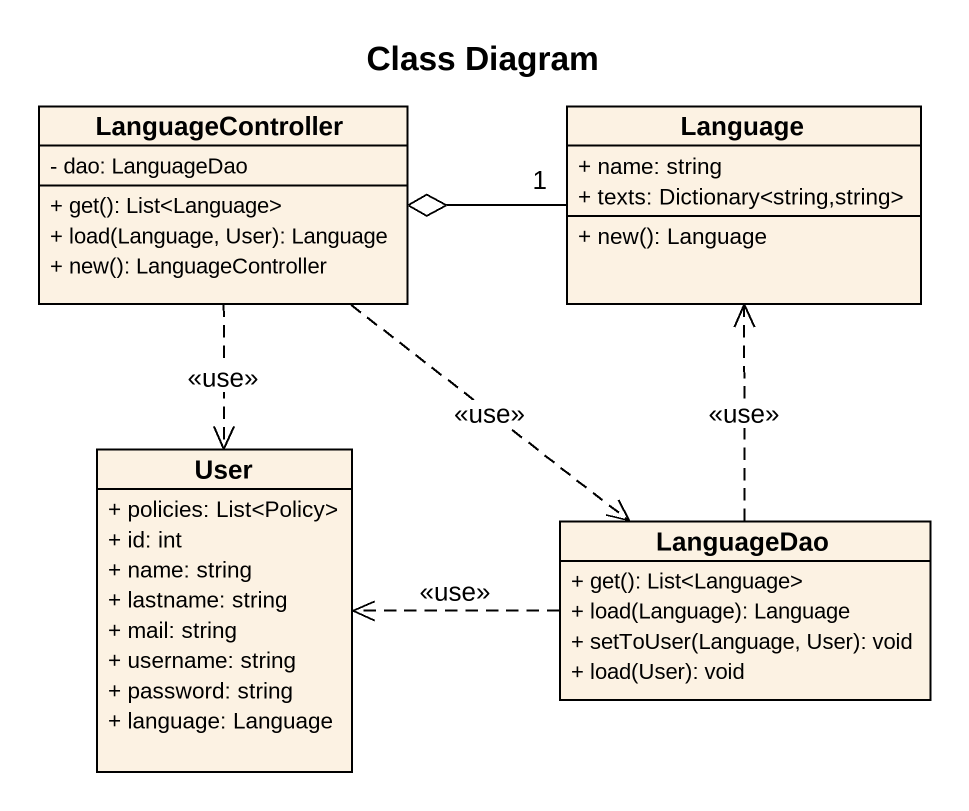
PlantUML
@startuml
title Class Diagram
hide circle
hide empty members
skinparam classAttributeIconSize 0
class LanguageController {
  - dao: LanguageDao
  + get(): List<Language>
  + load(Language, User): Language
  + new(): LanguageController
}
class Language {
  + name: string
  + texts: Dictionary<string,string>
  + new(): Language
}
class User {
  + policies: List<Policy>
  + id: int
  + name: string
  + lastname: string
  + mail: string
  + username: string
  + password: string
  + language: Language
}
class LanguageDao {
  + get(): List<Language>
  + load(Language): Language
  + setToUser(Language, User): void
  + load(User): void
}
LanguageController ..> User : <<use>>
LanguageController ..> LanguageDao : <<use>>
Language "1" -left-o LanguageController
LanguageDao .up.> Language : <<use>>
LanguageDao .left.> User : <<use>>
@enduml
